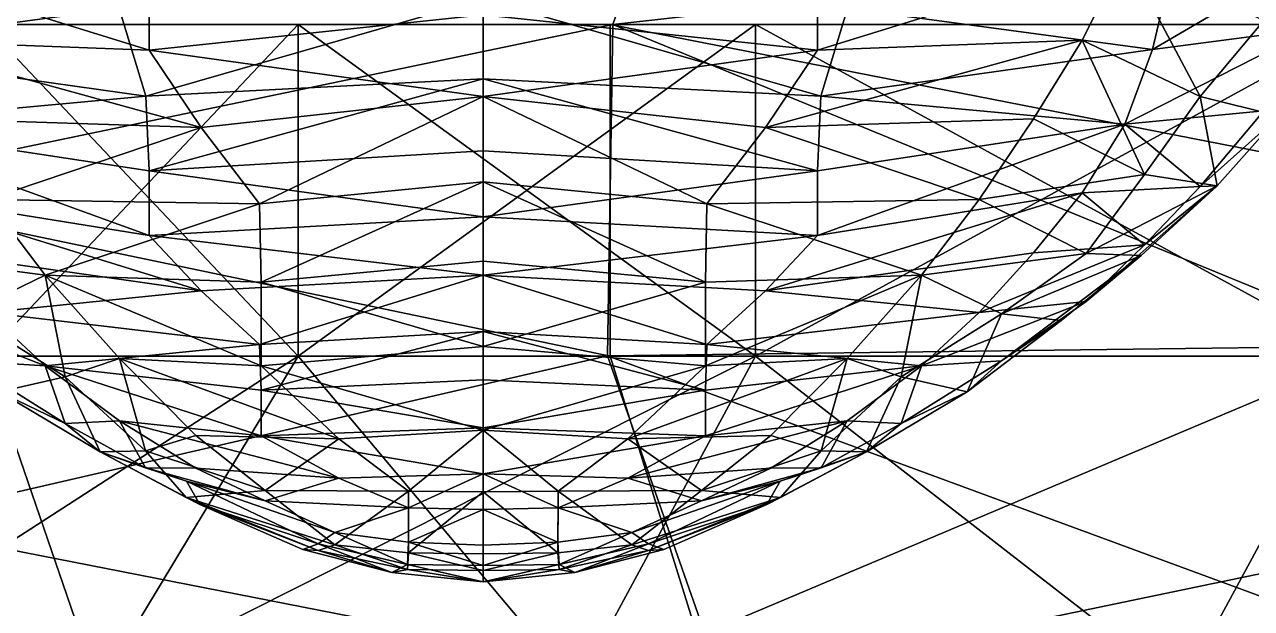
# Model space of a CAD drawing. Extents: x -114 to 115, y -117 to 399.
# Drawn here: x -67.36 to -58.05, y 122.83 to 127.26 of the extents above; entities that cross this region are included whole.
import ezdxf

# ---------------------------------------------------------------- set-up
doc = ezdxf.new("R2010")
doc.units = 0

msp = doc.modelspace()

# ---------------------------------------------------------------- linework, layer by layer
for points in [[(-62.898964, 127.256195, -111.110825), (-62.033112, 129.744965, -109.354691), (-74.961014, 127.256454, -100.907013)], [(-62.033112, 129.744965, -109.354691), (-62.898964, 127.256195, -111.110825), (-56.999283, 127.916359, -117.629623)], [(-56.999283, 127.916359, -117.629623), (-62.898964, 127.256195, -111.110825), (-56.959206, 124.820908, -118.019775)], [(-58.804951, 127.066704, -128.309891), (-57.398235, 127.890862, -126.723244), (-58.659775, 127.6884, -128.581177)], [(-58.804951, 127.066704, -128.309891), (-57.590645, 127.227219, -126.385925), (-57.398235, 127.890862, -126.723244)], [(-66.414772, 127.062454, -120.208588), (-68.422813, 127.139145, -120.944603), (-68.746437, 127.784149, -120.695679)], [(-66.414772, 127.062454, -120.208588), (-68.746437, 127.784149, -120.695679), (-66.415733, 127.730606, -119.809975)], [(-61.346172, 127.062454, -120.208588), (-61.345207, 127.730606, -119.809975), (-59.014503, 127.784149, -120.695679)], [(-61.346172, 127.062454, -120.208588), (-59.014503, 127.784149, -120.695679), (-59.338123, 127.139137, -120.944603)], [(-58.444221, 126.71019, -122.266518), (-59.338123, 127.139137, -120.944603), (-59.014503, 127.784149, -120.695679)], [(-58.444221, 126.71019, -122.266518), (-59.014503, 127.784149, -120.695679), (-57.961456, 127.286499, -122.358711)], [(-68.955994, 127.066704, -128.309891), (-66.64299, 127.377037, -129.634109), (-69.101166, 127.6884, -128.581177)], [(-66.414772, 127.062454, -120.208588), (-66.415733, 127.730606, -119.809975), (-63.88047, 127.330597, -119.886223)], [(-61.346172, 127.062454, -120.208588), (-63.88047, 127.330597, -119.886223), (-61.345207, 127.730606, -119.809975)], [(-58.804951, 127.066704, -128.309891), (-58.659775, 127.6884, -128.581177), (-61.117954, 127.377037, -129.634109)], [(-66.43972, 126.71389, -129.288544), (-63.88047, 127.451775, -129.923157), (-66.64299, 127.377037, -129.634109)], [(-66.43972, 126.71389, -129.288544), (-63.88047, 126.844383, -129.569168), (-63.88047, 127.451775, -129.923157)], [(-61.32122, 126.71389, -129.288544), (-63.88047, 127.451775, -129.923157), (-63.88047, 126.844383, -129.569168)], [(-61.32122, 126.71389, -129.288544), (-61.117954, 127.377037, -129.634109), (-63.88047, 127.451775, -129.923157)], [(-66.43972, 126.71389, -129.288544), (-66.64299, 127.377037, -129.634109), (-68.955994, 127.066704, -128.309891)], [(-63.88047, 126.712082, -120.297058), (-66.414772, 127.062454, -120.208588), (-63.88047, 127.330597, -119.886223)], [(-63.88047, 126.712082, -120.297058), (-63.88047, 127.330597, -119.886223), (-61.346172, 127.062454, -120.208588)], [(-61.32122, 126.71389, -129.288544), (-58.804951, 127.066704, -128.309891), (-61.117954, 127.377037, -129.634109)], [(-74.961037, 124.743546, 111.802292), (-74.961029, 127.256462, 111.802292), (-62.919014, 124.743546, 123.230911)], [(-74.961029, 127.256462, 111.802292), (-62.919014, 127.256462, 123.230911), (-62.919014, 124.743546, 123.230911)], [(-62.898964, 127.256195, -111.110825), (-74.961014, 127.256454, -100.907013), (-74.961014, 124.743538, -100.907013)], [(-62.939041, 124.743797, -111.165054), (-62.898964, 127.256195, -111.110825), (-74.961014, 124.743538, -100.907013)], [(-65.28392, 124.743538, 32.923141), (-65.283913, 127.256454, 32.923141), (-67.662209, 127.256454, 21.945065)], [(-67.662209, 127.256454, 21.945065), (-67.662209, 124.743538, 21.945065), (-65.28392, 124.743538, 32.923141)], [(-65.283913, 127.256454, -22.626709), (-65.283913, 124.743538, -22.626709), (-67.662201, 124.743538, -11.648636)], [(-67.662201, 124.743538, -11.648636), (-67.662201, 127.256454, -11.648636), (-65.283913, 127.256454, -22.626709)], [(-65.28392, 124.743538, 32.923141), (-61.815475, 124.743538, 43.279907), (-61.815475, 127.256454, 43.279907)], [(-65.283913, 127.256454, 32.923141), (-65.28392, 124.743538, 32.923141), (-61.815475, 127.256454, 43.279907)], [(-61.815475, 124.743538, -32.983475), (-65.283913, 124.743538, -22.626709), (-65.283913, 127.256454, -22.626709)], [(-61.815475, 127.256454, -32.983467), (-61.815475, 124.743538, -32.983475), (-65.283913, 127.256454, -22.626709)], [(-62.898964, 127.256195, -111.110825), (-62.939041, 124.743797, -111.165054), (-56.959206, 124.820908, -118.019775)], [(-62.919014, 127.256462, 123.230911), (-50.062263, 124.743546, 132.411819), (-62.919014, 124.743546, 123.230911)], [(-62.919014, 127.256462, 123.230911), (-50.062263, 127.256462, 132.411819), (-50.062263, 124.743546, 132.411819)], [(-57.220978, 124.743538, 53.122581), (-57.220978, 127.256454, 53.122581), (-61.815475, 127.256454, 43.279907)], [(-61.815475, 127.256454, 43.279907), (-61.815475, 124.743538, 43.279907), (-57.220978, 124.743538, 53.122581)], [(-61.815475, 124.743538, -32.983475), (-57.22097, 127.256454, -42.826141), (-57.22097, 124.743538, -42.826141)], [(-61.815475, 124.743538, -32.983475), (-61.815475, 127.256454, -32.983467), (-57.22097, 127.256454, -42.826141)], [(-59.014503, 126.501137, -127.972046), (-57.590645, 127.227219, -126.385925), (-58.804951, 127.066704, -128.309891)], [(-59.014503, 126.501137, -127.972046), (-57.961456, 126.60228, -126.239098), (-57.590645, 127.227219, -126.385925)], [(-57.84544, 126.560555, -124.231216), (-58.444221, 126.71019, -122.266518), (-57.961456, 127.286499, -122.358711)], [(-66.020378, 126.475395, -120.593613), (-68.053864, 126.542747, -121.257446), (-68.422813, 127.139145, -120.944603)], [(-66.020378, 126.475395, -120.593613), (-68.422813, 127.139145, -120.944603), (-66.414772, 127.062454, -120.208588)], [(-61.740562, 126.475395, -120.593613), (-59.338123, 127.139137, -120.944603), (-59.707077, 126.542747, -121.257446)], [(-61.740562, 126.475395, -120.593613), (-61.346172, 127.062454, -120.208588), (-59.338123, 127.139137, -120.944603)], [(-58.866478, 126.119179, -122.59816), (-59.707077, 126.542747, -121.257446), (-59.338123, 127.139137, -120.944603)], [(-58.866478, 126.119179, -122.59816), (-59.338123, 127.139137, -120.944603), (-58.444221, 126.71019, -122.266518)], [(-68.746437, 126.501137, -127.972046), (-66.43972, 126.71389, -129.288544), (-68.955994, 127.066704, -128.309891)], [(-66.020378, 126.475395, -120.593613), (-66.414772, 127.062454, -120.208588), (-63.88047, 126.712082, -120.297058)], [(-61.740562, 126.475395, -120.593613), (-63.88047, 126.712082, -120.297058), (-61.346172, 127.062454, -120.208588)], [(-59.014503, 126.501137, -127.972046), (-58.804951, 127.066704, -128.309891), (-61.32122, 126.71389, -129.288544)], [(-66.415733, 126.147888, -128.786026), (-63.88047, 126.844383, -129.569168), (-66.43972, 126.71389, -129.288544)], [(-66.415733, 126.147888, -128.786026), (-63.88047, 126.298157, -129.123169), (-63.88047, 126.844383, -129.569168)], [(-61.345207, 126.147888, -128.786026), (-63.88047, 126.844383, -129.569168), (-63.88047, 126.298157, -129.123169)], [(-61.345207, 126.147888, -128.786026), (-61.32122, 126.71389, -129.288544), (-63.88047, 126.844383, -129.569168)], [(-66.415733, 126.147888, -128.786026), (-66.43972, 126.71389, -129.288544), (-68.746437, 126.501137, -127.972046)], [(-65.576775, 125.896889, -121.000458), (-66.020378, 126.475395, -120.593613), (-63.88047, 126.712082, -120.297058)], [(-65.576775, 125.896889, -121.000458), (-63.88047, 126.712082, -120.297058), (-63.88047, 126.063705, -120.82515)], [(-62.184174, 125.896889, -121.000458), (-63.88047, 126.712082, -120.297058), (-61.740562, 126.475395, -120.593613)], [(-62.184174, 125.896889, -121.000458), (-63.88047, 126.063705, -120.82515), (-63.88047, 126.712082, -120.297058)], [(-61.345207, 126.147888, -128.786026), (-59.014503, 126.501137, -127.972046), (-61.32122, 126.71389, -129.288544)], [(-58.315941, 126.034729, -124.138489), (-58.866478, 126.119179, -122.59816), (-58.444221, 126.71019, -122.266518)], [(-58.315941, 126.034729, -124.138489), (-58.444221, 126.71019, -122.266518), (-57.84544, 126.560555, -124.231216)], [(-58.444218, 126.029198, -126.128601), (-57.961456, 126.60228, -126.239098), (-59.014503, 126.501137, -127.972046)], [(-58.444218, 126.029198, -126.128601), (-57.84544, 126.560555, -124.231216), (-57.961456, 126.60228, -126.239098)], [(-58.444218, 126.029198, -126.128601), (-58.315941, 126.034729, -124.138489), (-57.84544, 126.560555, -124.231216)], [(-66.414772, 125.656364, -128.182938), (-66.415733, 126.147888, -128.786026), (-68.746437, 126.501137, -127.972046)], [(-66.414772, 125.656364, -128.182938), (-68.746437, 126.501137, -127.972046), (-68.422813, 125.980156, -127.517532)], [(-67.639725, 125.930511, -121.613785), (-68.053864, 126.542747, -121.257446), (-66.020378, 126.475395, -120.593613)], [(-65.576775, 125.896889, -121.000458), (-67.639725, 125.930511, -121.613785), (-66.020378, 126.475395, -120.593613)], [(-62.184174, 125.896889, -121.000458), (-61.740562, 126.475395, -120.593613), (-60.121223, 125.930511, -121.613785)], [(-60.121223, 125.930511, -121.613785), (-61.740562, 126.475395, -120.593613), (-59.707077, 126.542747, -121.257446)], [(-61.346172, 125.656364, -128.182938), (-59.338123, 125.980156, -127.517532), (-59.014503, 126.501137, -127.972046)], [(-61.346172, 125.656364, -128.182938), (-59.014503, 126.501137, -127.972046), (-61.345207, 126.147888, -128.786026)], [(-60.121223, 125.930511, -121.613785), (-59.707077, 126.542747, -121.257446), (-58.866478, 126.119179, -122.59816)], [(-59.338123, 125.980156, -127.517532), (-58.444218, 126.029198, -126.128601), (-59.014503, 126.501137, -127.972046)], [(-63.88047, 125.79808, -128.577576), (-63.88047, 126.298157, -129.123169), (-66.415733, 126.147888, -128.786026)], [(-63.88047, 125.79808, -128.577576), (-61.345207, 126.147888, -128.786026), (-63.88047, 126.298157, -129.123169)], [(-66.414772, 125.656364, -128.182938), (-63.88047, 125.79808, -128.577576), (-66.415733, 126.147888, -128.786026)], [(-61.346172, 125.656364, -128.182938), (-61.345207, 126.147888, -128.786026), (-63.88047, 125.79808, -128.577576)], [(-59.307793, 125.521774, -122.980553), (-60.121223, 125.930511, -121.613785), (-58.866478, 126.119179, -122.59816)], [(-59.307793, 125.521774, -122.980553), (-58.866478, 126.119179, -122.59816), (-58.315941, 126.034729, -124.138489)], [(-65.566322, 125.303986, -121.611595), (-65.576775, 125.896889, -121.000458), (-63.88047, 126.063705, -120.82515)], [(-65.566322, 125.303986, -121.611595), (-63.88047, 126.063705, -120.82515), (-63.88047, 125.462425, -121.409485)], [(-62.194622, 125.303986, -121.611595), (-63.88047, 125.462425, -121.409485), (-63.88047, 126.063705, -120.82515)], [(-62.194622, 125.303986, -121.611595), (-63.88047, 126.063705, -120.82515), (-62.184174, 125.896889, -121.000458)], [(-58.866474, 125.58725, -125.614838), (-58.444218, 126.029198, -126.128601), (-59.338123, 125.980156, -127.517532)], [(-58.891548, 125.506355, -124.045341), (-59.307793, 125.521774, -122.980553), (-58.315941, 126.034729, -124.138489)], [(-59.307789, 125.156654, -125.051201), (-58.315941, 126.034729, -124.138489), (-58.866474, 125.58725, -125.614838)], [(-59.307789, 125.156654, -125.051201), (-58.891548, 125.506355, -124.045341), (-58.315941, 126.034729, -124.138489)], [(-58.866474, 125.58725, -125.614838), (-58.315941, 126.034729, -124.138489), (-58.444218, 126.029198, -126.128601)], [(-67.203644, 125.357124, -122.006714), (-68.453156, 125.521782, -122.980553), (-67.639725, 125.930511, -121.613785)], [(-66.020378, 125.236389, -127.620361), (-68.422813, 125.980156, -127.517532), (-68.053864, 125.526718, -127.019592)], [(-66.020378, 125.236389, -127.620361), (-66.414772, 125.656364, -128.182938), (-68.422813, 125.980156, -127.517532)], [(-67.203644, 125.357124, -122.006714), (-67.639725, 125.930511, -121.613785), (-65.576775, 125.896889, -121.000458)], [(-65.566322, 125.303986, -121.611595), (-67.203644, 125.357124, -122.006714), (-65.576775, 125.896889, -121.000458)], [(-62.194622, 125.303986, -121.611595), (-62.184174, 125.896889, -121.000458), (-60.557304, 125.357124, -122.006714)], [(-60.557304, 125.357124, -122.006714), (-62.184174, 125.896889, -121.000458), (-60.121223, 125.930511, -121.613785)], [(-61.740562, 125.236397, -127.620361), (-59.707077, 125.526718, -127.019592), (-59.338123, 125.980156, -127.517532)], [(-61.740562, 125.236397, -127.620361), (-59.338123, 125.980156, -127.517532), (-61.346172, 125.656364, -128.182938)], [(-60.557304, 125.357124, -122.006714), (-60.121223, 125.930511, -121.613785), (-59.307793, 125.521774, -122.980553)], [(-59.707077, 125.526718, -127.019592), (-58.866474, 125.58725, -125.614838), (-59.338123, 125.980156, -127.517532)], [(-63.88047, 125.357384, -127.97998), (-63.88047, 125.79808, -128.577576), (-66.414772, 125.656364, -128.182938)], [(-63.88047, 125.357384, -127.97998), (-61.346172, 125.656364, -128.182938), (-63.88047, 125.79808, -128.577576)], [(-66.020378, 125.236389, -127.620361), (-63.88047, 125.357384, -127.97998), (-66.414772, 125.656364, -128.182938)], [(-61.740562, 125.236397, -127.620361), (-61.346172, 125.656364, -128.182938), (-63.88047, 125.357384, -127.97998)], [(-67.809494, 125.064163, -122.92215), (-68.453156, 125.521782, -122.980553), (-67.203644, 125.357124, -122.006714)], [(-67.639725, 125.073273, -126.475365), (-66.020378, 125.236389, -127.620361), (-68.053864, 125.526718, -127.019592)], [(-60.121223, 125.073273, -126.475365), (-59.707077, 125.526718, -127.019592), (-61.740562, 125.236397, -127.620361)], [(-59.951458, 125.064156, -122.92215), (-60.557304, 125.357124, -122.006714), (-59.307793, 125.521774, -122.980553)], [(-60.121223, 125.073273, -126.475365), (-58.866474, 125.58725, -125.614838), (-59.707077, 125.526718, -127.019592)], [(-60.121223, 125.073273, -126.475365), (-59.307789, 125.156654, -125.051201), (-58.866474, 125.58725, -125.614838)], [(-59.951458, 125.064156, -122.92215), (-59.307793, 125.521774, -122.980553), (-58.891548, 125.506355, -124.045341)], [(-63.880474, 124.815948, -122.122307), (-65.566322, 125.303986, -121.611595), (-63.88047, 125.462425, -121.409485)], [(-63.880474, 124.815948, -122.122307), (-63.88047, 125.462425, -121.409485), (-62.194622, 125.303986, -121.611595)], [(-59.498375, 125.012985, -123.958374), (-59.951458, 125.064156, -122.92215), (-58.891548, 125.506355, -124.045341)], [(-59.951458, 124.706657, -124.949608), (-59.498375, 125.012985, -123.958374), (-58.891548, 125.506355, -124.045341)], [(-59.951458, 124.706657, -124.949608), (-58.891548, 125.506355, -124.045341), (-59.307789, 125.156654, -125.051201)], [(-67.050316, 124.584579, -122.848076), (-67.809494, 125.064163, -122.92215), (-67.203644, 125.357124, -122.006714)], [(-65.566139, 124.669632, -122.344513), (-66.640442, 124.725517, -122.525414), (-67.203644, 125.357124, -122.006714)], [(-65.566139, 124.669632, -122.344513), (-67.203644, 125.357124, -122.006714), (-65.566322, 125.303986, -121.611595)], [(-67.050316, 124.584579, -122.848076), (-67.203644, 125.357124, -122.006714), (-66.640442, 124.725517, -122.525414)], [(-65.576775, 124.831917, -127.040199), (-63.88047, 125.357384, -127.97998), (-66.020378, 125.236389, -127.620361)], [(-65.576775, 124.831917, -127.040199), (-63.88047, 124.928711, -127.261963), (-63.88047, 125.357384, -127.97998)], [(-62.184174, 124.831917, -127.040199), (-63.88047, 125.357384, -127.97998), (-63.88047, 124.928711, -127.261963)], [(-62.184174, 124.831917, -127.040199), (-61.740562, 125.236397, -127.620361), (-63.88047, 125.357384, -127.97998)], [(-62.194813, 124.669632, -122.344513), (-62.194622, 125.303986, -121.611595), (-60.557304, 125.357124, -122.006714)], [(-62.194813, 124.669632, -122.344513), (-60.557304, 125.357124, -122.006714), (-61.120502, 124.725517, -122.525414)], [(-60.710629, 124.584579, -122.848076), (-61.120502, 124.725517, -122.525414), (-60.557304, 125.357124, -122.006714)], [(-60.710629, 124.584579, -122.848076), (-60.557304, 125.357124, -122.006714), (-59.951458, 125.064156, -122.92215)], [(-65.566139, 124.669632, -122.344513), (-65.566322, 125.303986, -121.611595), (-63.880474, 124.815948, -122.122307)], [(-62.194813, 124.669632, -122.344513), (-63.880474, 124.815948, -122.122307), (-62.194622, 125.303986, -121.611595)], [(-67.203644, 124.668854, -125.910034), (-68.453156, 125.156662, -125.051201), (-67.809494, 124.706665, -124.949608)], [(-67.203644, 124.668854, -125.910034), (-67.639725, 125.073273, -126.475365), (-68.453156, 125.156662, -125.051201)], [(-65.576775, 124.831917, -127.040199), (-66.020378, 125.236389, -127.620361), (-67.639725, 125.073273, -126.475365)], [(-62.184174, 124.831917, -127.040199), (-60.121223, 125.073273, -126.475365), (-61.740562, 125.236397, -127.620361)], [(-60.557304, 124.668854, -125.910034), (-59.307789, 125.156654, -125.051201), (-60.121223, 125.073273, -126.475365)], [(-60.557304, 124.668854, -125.910034), (-59.951458, 124.706657, -124.949608), (-59.307789, 125.156654, -125.051201)], [(-67.550972, 124.472527, -123.86306), (-67.809494, 125.064163, -122.92215), (-67.050316, 124.584579, -122.848076)], [(-67.203644, 124.668854, -125.910034), (-65.576775, 124.831917, -127.040199), (-67.639725, 125.073273, -126.475365)], [(-60.557304, 124.668854, -125.910034), (-60.121223, 125.073273, -126.475365), (-62.184174, 124.831917, -127.040199)], [(-60.209976, 124.472527, -123.86306), (-60.710629, 124.584579, -122.848076), (-59.951458, 125.064156, -122.92215)], [(-60.209976, 124.472527, -123.86306), (-59.951458, 125.064156, -122.92215), (-59.498375, 125.012985, -123.958374)], [(-60.209976, 124.472527, -123.86306), (-59.498375, 125.012985, -123.958374), (-59.951458, 124.706657, -124.949608)], [(-65.566322, 124.483788, -126.263123), (-63.88047, 124.928711, -127.261963), (-65.576775, 124.831917, -127.040199)], [(-65.566322, 124.483788, -126.263123), (-63.88047, 124.563553, -126.507202), (-63.88047, 124.928711, -127.261963)], [(-62.194622, 124.483788, -126.263123), (-63.88047, 124.928711, -127.261963), (-63.88047, 124.563553, -126.507202)], [(-62.194622, 124.483788, -126.263123), (-62.184174, 124.831917, -127.040199), (-63.88047, 124.928711, -127.261963)], [(-65.566322, 124.483788, -126.263123), (-65.576775, 124.831917, -127.040199), (-67.203644, 124.668854, -125.910034)], [(-63.880478, 124.180962, -122.846252), (-65.566139, 124.669632, -122.344513), (-63.880474, 124.815948, -122.122307)], [(-63.880478, 124.180962, -122.846252), (-63.880474, 124.815948, -122.122307), (-62.194813, 124.669632, -122.344513)], [(-56.26503, 122.288452, -116.450134), (-56.959206, 124.820908, -118.019775), (-62.939041, 124.743797, -111.165054)], [(-62.194622, 124.483788, -126.263123), (-60.557304, 124.668854, -125.910034), (-62.184174, 124.831917, -127.040199)], [(-73.851456, 122.230629, 110.429924), (-74.961037, 124.743546, 111.802292), (-62.13443, 122.230629, 121.550117)], [(-74.961037, 124.743546, 111.802292), (-62.919014, 124.743546, 123.230911), (-62.13443, 122.230629, 121.550117)], [(-62.939041, 124.743797, -111.165054), (-74.961014, 124.743538, -100.907013), (-73.850235, 122.231049, -99.533081)], [(-62.064034, 122.250427, -109.373077), (-62.939041, 124.743797, -111.165054), (-73.850235, 122.231049, -99.533081)], [(-69.177917, 122.230621, 22.447386), (-66.799629, 122.230629, 33.425461), (-67.662209, 124.743538, 21.945065)], [(-69.177917, 122.230621, -12.150955), (-67.662201, 124.743538, -11.648636), (-65.283913, 124.743538, -22.626709)], [(-66.799629, 122.230621, -23.129028), (-69.177917, 122.230621, -12.150955), (-65.283913, 124.743538, -22.626709)], [(-67.050316, 124.230675, -124.855164), (-67.203644, 124.668854, -125.910034), (-67.809494, 124.706665, -124.949608)], [(-67.050316, 124.230675, -124.855164), (-67.809494, 124.706665, -124.949608), (-67.550972, 124.472527, -123.86306)], [(-66.799629, 122.230629, 33.425461), (-65.28392, 124.743538, 32.923141), (-67.662209, 124.743538, 21.945065)], [(-66.442467, 124.024673, -123.408707), (-67.050316, 124.584579, -122.848076), (-66.640442, 124.725517, -122.525414)], [(-65.28392, 124.743538, 32.923141), (-66.799629, 122.230629, 33.425461), (-61.815475, 124.743538, 43.279907)], [(-66.799629, 122.230629, 33.425461), (-63.174431, 122.230621, 44.25032), (-61.815475, 124.743538, 43.279907)], [(-63.174423, 122.230621, -33.953888), (-66.799629, 122.230621, -23.129028), (-65.283913, 124.743538, -22.626709)], [(-64.976036, 124.116844, -122.927765), (-66.060623, 124.139687, -123.080322), (-66.640442, 124.725517, -122.525414)], [(-64.976036, 124.116844, -122.927765), (-66.640442, 124.725517, -122.525414), (-65.566139, 124.669632, -122.344513)], [(-66.442467, 124.024673, -123.408707), (-66.640442, 124.725517, -122.525414), (-66.060623, 124.139687, -123.080322)], [(-61.815475, 124.743538, -32.983475), (-63.174423, 122.230621, -33.953888), (-65.283913, 124.743538, -22.626709)], [(-63.174431, 122.230621, 44.25032), (-58.579926, 122.230629, 54.092995), (-61.815475, 124.743538, 43.279907)], [(-63.174423, 122.230621, -33.953888), (-61.815475, 124.743538, -32.983475), (-57.22097, 124.743538, -42.826141)], [(-58.579918, 122.230621, -43.796555), (-63.174423, 122.230621, -33.953888), (-57.22097, 124.743538, -42.826141)], [(-62.064034, 122.250427, -109.373077), (-56.26503, 122.288452, -116.450134), (-62.939041, 124.743797, -111.165054)], [(-62.13443, 122.230629, 121.550117), (-62.919014, 124.743546, 123.230911), (-50.062263, 124.743546, 132.411819)], [(-62.784916, 124.116844, -122.927765), (-61.120502, 124.725517, -122.525414), (-61.700317, 124.139687, -123.080322)], [(-62.784916, 124.116844, -122.927765), (-62.194813, 124.669632, -122.344513), (-61.120502, 124.725517, -122.525414)], [(-49.277672, 122.230629, 130.731018), (-62.13443, 122.230629, 121.550117), (-50.062263, 124.743546, 132.411819)], [(-58.579926, 122.230629, 54.092995), (-57.220978, 124.743538, 53.122581), (-61.815475, 124.743538, 43.279907)], [(-61.318478, 124.024673, -123.408707), (-61.700317, 124.139687, -123.080322), (-61.120502, 124.725517, -122.525414)], [(-61.318478, 124.024673, -123.408707), (-61.120502, 124.725517, -122.525414), (-60.710629, 124.584579, -122.848076)], [(-60.710629, 124.230675, -124.855164), (-59.951458, 124.706657, -124.949608), (-60.557304, 124.668854, -125.910034)], [(-60.710629, 124.230675, -124.855164), (-60.209976, 124.472527, -123.86306), (-59.951458, 124.706657, -124.949608)], [(-57.220978, 124.743538, 53.122581), (-58.579926, 122.230629, 54.092995), (-51.703491, 124.743546, 62.016129)], [(-58.579926, 122.230629, 54.092995), (-52.813065, 122.230629, 63.388512), (-51.703491, 124.743546, 62.016129)], [(-52.811249, 122.229973, -53.089653), (-58.579918, 122.230621, -43.796555), (-57.22097, 124.743538, -42.826141)], [(-67.050316, 124.230675, -124.855164), (-66.640442, 124.252754, -125.206573), (-67.203644, 124.668854, -125.910034)], [(-65.566139, 124.138367, -125.357414), (-65.566322, 124.483788, -126.263123), (-67.203644, 124.668854, -125.910034)], [(-65.566139, 124.138367, -125.357414), (-67.203644, 124.668854, -125.910034), (-66.640442, 124.252754, -125.206573)], [(-64.976036, 124.116844, -122.927765), (-65.566139, 124.669632, -122.344513), (-63.880478, 124.180962, -122.846252)], [(-62.784916, 124.116844, -122.927765), (-63.880478, 124.180962, -122.846252), (-62.194813, 124.669632, -122.344513)], [(-62.194809, 124.138367, -125.357414), (-61.120502, 124.252754, -125.206573), (-60.557304, 124.668854, -125.910034)], [(-62.194809, 124.138367, -125.357414), (-60.557304, 124.668854, -125.910034), (-62.194622, 124.483788, -126.263123)], [(-60.710629, 124.230675, -124.855164), (-60.557304, 124.668854, -125.910034), (-61.120502, 124.252754, -125.206573)], [(-66.787346, 124.015877, -123.782532), (-67.550972, 124.472527, -123.86306), (-67.050316, 124.584579, -122.848076)], [(-66.787346, 124.015877, -123.782532), (-67.050316, 124.584579, -122.848076), (-66.442467, 124.024673, -123.408707)], [(-63.88047, 124.199875, -125.616234), (-63.88047, 124.563553, -126.507202), (-65.566322, 124.483788, -126.263123)], [(-63.88047, 124.199875, -125.616234), (-62.194622, 124.483788, -126.263123), (-63.88047, 124.563553, -126.507202)], [(-60.973602, 124.015877, -123.782532), (-61.318478, 124.024673, -123.408707), (-60.710629, 124.584579, -122.848076)], [(-60.973602, 124.015877, -123.782532), (-60.710629, 124.584579, -122.848076), (-60.209976, 124.472527, -123.86306)], [(-66.787346, 124.015877, -123.782532), (-67.050316, 124.230675, -124.855164), (-67.550972, 124.472527, -123.86306)], [(-65.566139, 124.138367, -125.357414), (-63.88047, 124.199875, -125.616234), (-65.566322, 124.483788, -126.263123)], [(-62.194809, 124.138367, -125.357414), (-62.194622, 124.483788, -126.263123), (-63.88047, 124.199875, -125.616234)], [(-60.973602, 124.015877, -123.782532), (-60.209976, 124.472527, -123.86306), (-60.710629, 124.230675, -124.855164)], [(-66.442467, 123.896294, -124.136826), (-66.640442, 124.252754, -125.206573), (-67.050316, 124.230675, -124.855164)], [(-66.442467, 123.896294, -124.136826), (-67.050316, 124.230675, -124.855164), (-66.787346, 124.015877, -123.782532)], [(-66.060623, 123.892059, -124.484741), (-66.640442, 124.252754, -125.206573), (-66.442467, 123.896294, -124.136826)], [(-64.976028, 123.81842, -124.620255), (-66.640442, 124.252754, -125.206573), (-66.060623, 123.892059, -124.484741)], [(-64.976028, 123.81842, -124.620255), (-65.566139, 124.138367, -125.357414), (-66.640442, 124.252754, -125.206573)], [(-62.784912, 123.81842, -124.620255), (-61.700317, 123.892059, -124.484741), (-61.120502, 124.252754, -125.206573)], [(-62.784912, 123.81842, -124.620255), (-61.120502, 124.252754, -125.206573), (-62.194809, 124.138367, -125.357414)], [(-61.700317, 123.892059, -124.484741), (-61.318478, 123.896294, -124.136826), (-61.120502, 124.252754, -125.206573)], [(-61.318478, 123.896294, -124.136826), (-60.710629, 124.230675, -124.855164), (-61.120502, 124.252754, -125.206573)], [(-61.318478, 123.896294, -124.136826), (-60.973602, 124.015877, -123.782532), (-60.710629, 124.230675, -124.855164)], [(-65.535088, 123.722679, -123.501976), (-66.442467, 124.024673, -123.408707), (-66.060623, 124.139687, -123.080322)], [(-65.535088, 123.722679, -123.501976), (-66.060623, 124.139687, -123.080322), (-64.976036, 124.116844, -122.927765)], [(-63.88047, 123.850784, -124.71875), (-63.88047, 124.199875, -125.616234), (-65.566139, 124.138367, -125.357414)], [(-64.976028, 123.81842, -124.620255), (-63.88047, 123.850784, -124.71875), (-65.566139, 124.138367, -125.357414)], [(-64.447144, 123.718811, -123.363228), (-64.976036, 124.116844, -122.927765), (-63.880478, 124.180962, -122.846252)], [(-63.880478, 123.71347, -123.341896), (-64.447144, 123.718811, -123.363228), (-63.880478, 124.180962, -122.846252)], [(-63.313808, 123.718811, -123.363228), (-63.880478, 124.180962, -122.846252), (-62.784916, 124.116844, -122.927765)], [(-63.880478, 123.71347, -123.341896), (-63.880478, 124.180962, -122.846252), (-63.313808, 123.718811, -123.363228)], [(-63.88047, 123.850784, -124.71875), (-62.194809, 124.138367, -125.357414), (-63.88047, 124.199875, -125.616234)], [(-62.784912, 123.81842, -124.620255), (-62.194809, 124.138367, -125.357414), (-63.88047, 123.850784, -124.71875)], [(-62.225857, 123.722679, -123.501976), (-62.784916, 124.116844, -122.927765), (-61.700317, 124.139687, -123.080322)], [(-62.225857, 123.722679, -123.501976), (-61.700317, 124.139687, -123.080322), (-61.318478, 124.024673, -123.408707)], [(-64.447144, 123.718811, -123.363228), (-65.535088, 123.722679, -123.501976), (-64.976036, 124.116844, -122.927765)], [(-63.313808, 123.718811, -123.363228), (-62.784916, 124.116844, -122.927765), (-62.225857, 123.722679, -123.501976)], [(-66.133171, 123.67025, -124.090363), (-66.787346, 124.015877, -123.782532), (-66.442467, 124.024673, -123.408707)], [(-66.029968, 123.618698, -123.712494), (-66.787346, 124.015877, -123.782532), (-66.133171, 123.67025, -124.090363)], [(-66.029968, 123.618698, -123.712494), (-66.132141, 123.795906, -123.374985), (-66.787346, 124.015877, -123.782532)], [(-66.132141, 123.795906, -123.374985), (-66.442467, 123.896294, -124.136826), (-66.787346, 124.015877, -123.782532)], [(-66.133171, 123.67025, -124.090363), (-66.442467, 124.024673, -123.408707), (-65.535088, 123.722679, -123.501976)], [(-61.627777, 123.67025, -124.090363), (-62.225857, 123.722679, -123.501976), (-61.318478, 124.024673, -123.408707)], [(-61.73098, 123.618698, -123.712494), (-61.627777, 123.67025, -124.090363), (-60.973602, 124.015877, -123.782532)], [(-61.73098, 123.618698, -123.712494), (-60.973602, 124.015877, -123.782532), (-61.628807, 123.795906, -123.374985)], [(-61.628807, 123.795906, -123.374985), (-60.973602, 124.015877, -123.782532), (-61.318478, 123.896294, -124.136826)], [(-61.627777, 123.67025, -124.090363), (-61.318478, 124.024673, -123.408707), (-60.973602, 124.015877, -123.782532)], [(-65.535088, 123.644409, -123.9459), (-66.060623, 123.892059, -124.484741), (-66.442467, 123.896294, -124.136826)], [(-65.535088, 123.644409, -123.9459), (-66.442467, 123.896294, -124.136826), (-66.132141, 123.795906, -123.374985)], [(-65.535088, 123.644409, -123.9459), (-64.976028, 123.81842, -124.620255), (-66.060623, 123.892059, -124.484741)], [(-64.447144, 123.593323, -124.074921), (-63.88047, 123.850784, -124.71875), (-64.976028, 123.81842, -124.620255)], [(-63.880474, 123.581009, -124.093124), (-63.88047, 123.850784, -124.71875), (-64.447144, 123.593323, -124.074921)], [(-63.880474, 123.581009, -124.093124), (-63.313805, 123.593323, -124.074921), (-63.88047, 123.850784, -124.71875)], [(-63.313805, 123.593323, -124.074921), (-62.784912, 123.81842, -124.620255), (-63.88047, 123.850784, -124.71875)], [(-62.225857, 123.644409, -123.9459), (-61.700317, 123.892059, -124.484741), (-62.784912, 123.81842, -124.620255)], [(-62.225857, 123.644409, -123.9459), (-61.318478, 123.896294, -124.136826), (-61.700317, 123.892059, -124.484741)], [(-62.225857, 123.644409, -123.9459), (-61.628807, 123.795906, -123.374985), (-61.318478, 123.896294, -124.136826)], [(-65.133789, 123.318344, -123.516907), (-65.007584, 123.405563, -123.404602), (-66.132141, 123.795906, -123.374985)], [(-65.133789, 123.318344, -123.516907), (-66.132141, 123.795906, -123.374985), (-66.029968, 123.618698, -123.712494)], [(-65.007584, 123.405563, -123.404602), (-65.535088, 123.644409, -123.9459), (-66.132141, 123.795906, -123.374985)], [(-64.447144, 123.593323, -124.074921), (-64.976028, 123.81842, -124.620255), (-65.535088, 123.644409, -123.9459)], [(-63.313805, 123.593323, -124.074921), (-62.225857, 123.644409, -123.9459), (-62.784912, 123.81842, -124.620255)], [(-62.753372, 123.405563, -123.404602), (-61.628807, 123.795906, -123.374985), (-62.225857, 123.644409, -123.9459)], [(-62.627159, 123.318344, -123.516907), (-61.628807, 123.795906, -123.374985), (-62.753372, 123.405563, -123.404602)], [(-62.627159, 123.318344, -123.516907), (-61.73098, 123.618698, -123.712494), (-61.628807, 123.795906, -123.374985)], [(-65.007584, 123.31311, -123.928955), (-66.133171, 123.67025, -124.090363), (-65.535088, 123.722679, -123.501976)], [(-65.133797, 123.269562, -123.793571), (-66.133171, 123.67025, -124.090363), (-65.007584, 123.31311, -123.928955)], [(-65.133797, 123.269562, -123.793571), (-66.029968, 123.618698, -123.712494), (-66.133171, 123.67025, -124.090363)], [(-65.007584, 123.31311, -123.928955), (-65.535088, 123.722679, -123.501976), (-64.447144, 123.718811, -123.363228)], [(-64.4468, 123.251099, -123.883667), (-65.007584, 123.31311, -123.928955), (-64.447144, 123.718811, -123.363228)], [(-64.4468, 123.251099, -123.883667), (-64.447144, 123.718811, -123.363228), (-63.880478, 123.71347, -123.341896)], [(-63.880478, 123.244797, -123.836426), (-64.4468, 123.251099, -123.883667), (-63.880478, 123.71347, -123.341896)], [(-63.314156, 123.251099, -123.883667), (-63.880478, 123.71347, -123.341896), (-63.313808, 123.718811, -123.363228)], [(-63.880478, 123.244797, -123.836426), (-63.880478, 123.71347, -123.341896), (-63.314156, 123.251099, -123.883667)], [(-63.314156, 123.251099, -123.883667), (-63.313808, 123.718811, -123.363228), (-62.753372, 123.31311, -123.928955)], [(-62.753372, 123.31311, -123.928955), (-63.313808, 123.718811, -123.363228), (-62.225857, 123.722679, -123.501976)], [(-62.753372, 123.31311, -123.928955), (-62.225857, 123.722679, -123.501976), (-61.627777, 123.67025, -124.090363)], [(-62.627159, 123.269562, -123.793571), (-62.753372, 123.31311, -123.928955), (-61.627777, 123.67025, -124.090363)], [(-62.627159, 123.269562, -123.793571), (-61.627777, 123.67025, -124.090363), (-61.73098, 123.618698, -123.712494)], [(-65.133797, 123.269562, -123.793571), (-65.249817, 123.277267, -123.652283), (-66.029968, 123.618698, -123.712494)], [(-65.249817, 123.277267, -123.652283), (-65.133789, 123.318344, -123.516907), (-66.029968, 123.618698, -123.712494)], [(-65.007584, 123.405563, -123.404602), (-64.447144, 123.593323, -124.074921), (-65.535088, 123.644409, -123.9459)], [(-64.4468, 123.331818, -123.425919), (-64.447144, 123.593323, -124.074921), (-65.007584, 123.405563, -123.404602)], [(-64.4468, 123.331818, -123.425919), (-63.880474, 123.581009, -124.093124), (-64.447144, 123.593323, -124.074921)], [(-63.880478, 123.309738, -123.46814), (-63.880474, 123.581009, -124.093124), (-64.4468, 123.331818, -123.425919)], [(-63.880478, 123.309738, -123.46814), (-63.314156, 123.331818, -123.425926), (-63.880474, 123.581009, -124.093124)], [(-63.314156, 123.331818, -123.425926), (-63.313805, 123.593323, -124.074921), (-63.880474, 123.581009, -124.093124)], [(-63.314156, 123.331818, -123.425926), (-62.753372, 123.405563, -123.404602), (-63.313805, 123.593323, -124.074921)], [(-62.753372, 123.405563, -123.404602), (-62.225857, 123.644409, -123.9459), (-63.313805, 123.593323, -124.074921)], [(-62.627159, 123.269562, -123.793571), (-61.73098, 123.618698, -123.712494), (-62.511131, 123.277267, -123.652283)], [(-62.511131, 123.277267, -123.652283), (-61.73098, 123.618698, -123.712494), (-62.627159, 123.318344, -123.516907)], [(-64.455597, 123.162613, -123.522461), (-65.007584, 123.405563, -123.404602), (-65.133789, 123.318344, -123.516907)], [(-64.455597, 123.162613, -123.522461), (-64.4468, 123.331818, -123.425919), (-65.007584, 123.405563, -123.404602)], [(-63.305363, 123.162613, -123.522461), (-62.753372, 123.405563, -123.404602), (-63.314156, 123.331818, -123.425926)], [(-63.305363, 123.162613, -123.522461), (-62.627159, 123.318344, -123.516907), (-62.753372, 123.405563, -123.404602)], [(-64.573494, 123.101723, -123.621338), (-65.133789, 123.318344, -123.516907), (-65.249817, 123.277267, -123.652283)], [(-64.455597, 123.125114, -123.7351), (-65.133797, 123.269562, -123.793571), (-65.007584, 123.31311, -123.928955)], [(-64.573494, 123.101723, -123.621338), (-64.455597, 123.162613, -123.522461), (-65.133789, 123.318344, -123.516907)], [(-64.455597, 123.125114, -123.7351), (-65.007584, 123.31311, -123.928955), (-64.4468, 123.251099, -123.883667)], [(-63.880478, 123.154251, -123.521843), (-64.4468, 123.331818, -123.425919), (-64.455597, 123.162613, -123.522461)], [(-63.880478, 123.154251, -123.521843), (-63.880478, 123.309738, -123.46814), (-64.4468, 123.331818, -123.425919)], [(-63.880478, 123.154251, -123.521843), (-63.314156, 123.331818, -123.425926), (-63.880478, 123.309738, -123.46814)], [(-63.880478, 123.154251, -123.521843), (-63.305363, 123.162613, -123.522461), (-63.314156, 123.331818, -123.425926)], [(-63.305363, 123.125114, -123.7351), (-63.314156, 123.251099, -123.883667), (-62.753372, 123.31311, -123.928955)], [(-63.187454, 123.101723, -123.621338), (-62.627159, 123.318344, -123.516907), (-63.305363, 123.162613, -123.522461)], [(-63.305363, 123.125114, -123.7351), (-62.753372, 123.31311, -123.928955), (-62.627159, 123.269562, -123.793571)], [(-63.187454, 123.101723, -123.621338), (-62.511131, 123.277267, -123.652283), (-62.627159, 123.318344, -123.516907)], [(-64.573494, 123.101723, -123.621338), (-65.249817, 123.277267, -123.652283), (-65.133797, 123.269562, -123.793571)], [(-64.573494, 123.101723, -123.621338), (-65.133797, 123.269562, -123.793571), (-64.455597, 123.125114, -123.7351)], [(-63.880478, 123.117058, -123.732796), (-64.455597, 123.125114, -123.7351), (-64.4468, 123.251099, -123.883667)], [(-63.880478, 123.117058, -123.732796), (-64.4468, 123.251099, -123.883667), (-63.880478, 123.244797, -123.836426)], [(-63.880478, 123.117058, -123.732796), (-63.880478, 123.244797, -123.836426), (-63.314156, 123.251099, -123.883667)], [(-63.880478, 123.117058, -123.732796), (-63.314156, 123.251099, -123.883667), (-63.305363, 123.125114, -123.7351)], [(-63.187454, 123.101723, -123.621338), (-63.305363, 123.125114, -123.7351), (-62.627159, 123.269562, -123.793571)], [(-63.187454, 123.101723, -123.621338), (-62.627159, 123.269562, -123.793571), (-62.511131, 123.277267, -123.652283)], [(-63.880478, 123.031067, -123.608887), (-64.455597, 123.162613, -123.522461), (-64.573494, 123.101723, -123.621338)], [(-63.880478, 123.031067, -123.608887), (-64.573494, 123.101723, -123.621338), (-64.455597, 123.125114, -123.7351)], [(-63.880478, 123.031067, -123.608887), (-63.880478, 123.154251, -123.521843), (-64.455597, 123.162613, -123.522461)], [(-63.880478, 123.031067, -123.608887), (-64.455597, 123.125114, -123.7351), (-63.880478, 123.117058, -123.732796)], [(-63.880478, 123.031067, -123.608887), (-63.187454, 123.101723, -123.621338), (-63.305363, 123.162613, -123.522461)], [(-63.880478, 123.031067, -123.608887), (-63.305363, 123.162613, -123.522461), (-63.880478, 123.154251, -123.521843)], [(-63.880478, 123.031067, -123.608887), (-63.880478, 123.117058, -123.732796), (-63.305363, 123.125114, -123.7351)], [(-63.880478, 123.031067, -123.608887), (-63.305363, 123.125114, -123.7351), (-63.187454, 123.101723, -123.621338)]]:
    msp.add_3dface(points)

doc.saveas('drawing.dxf')
